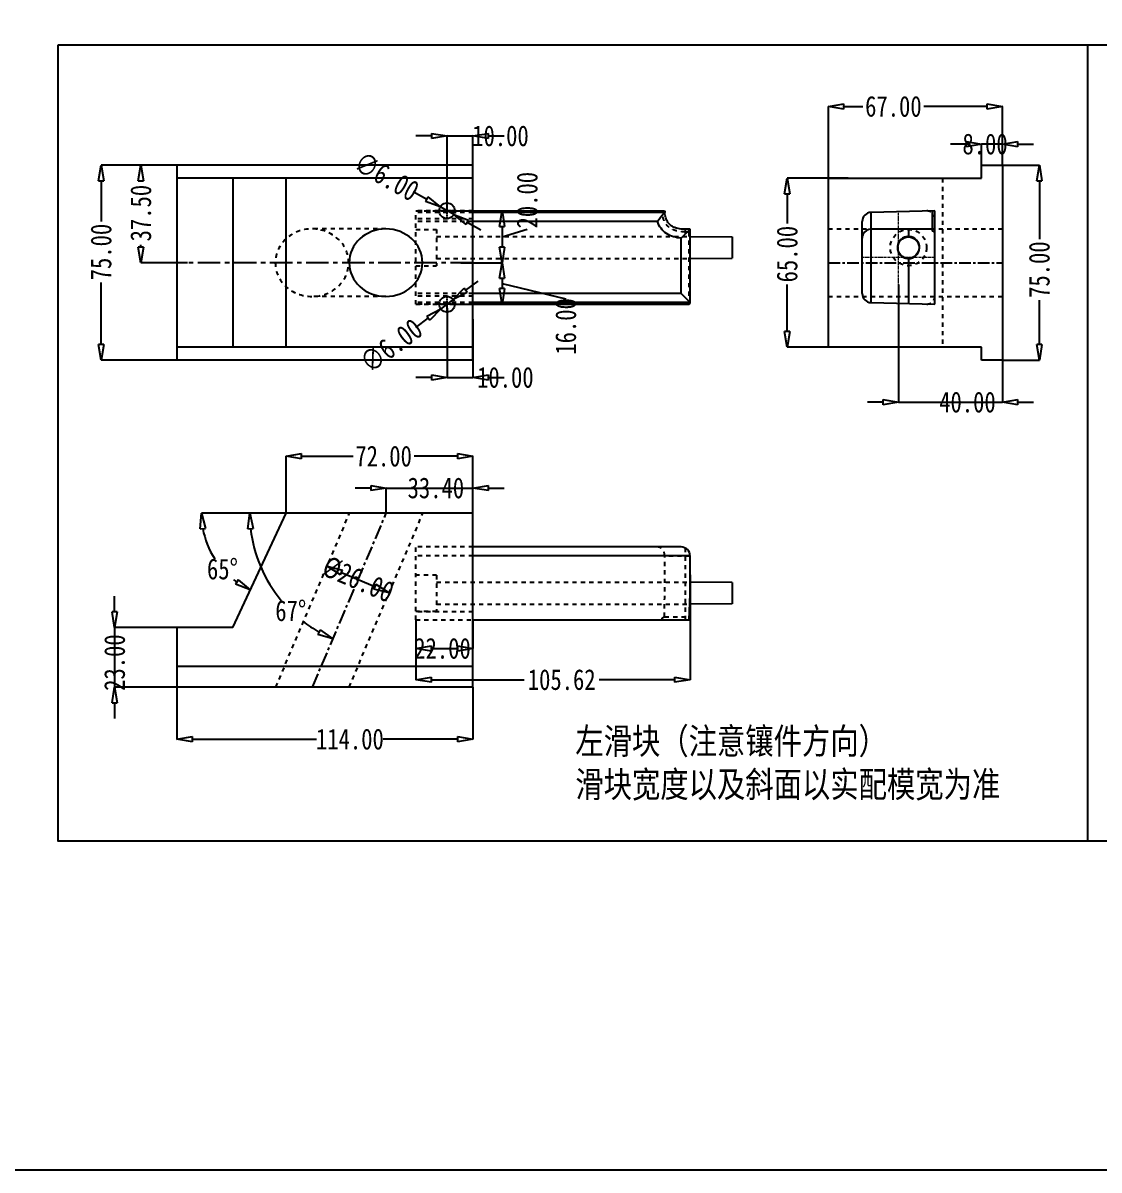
# Model space of a CAD drawing. Header units: millimetres. Extents: x -330 to 1028, y -2979 to 840.
# Drawn here: x 144.1 to 558.5, y -2979.4 to -2537.7 of the extents above; entities that cross this region are included whole.
import ezdxf

# ---------------------------------------------------------------- set-up
doc = ezdxf.new("R2010")
doc.units = ezdxf.units.MM
doc.header["$LTSCALE"] = 16.335
doc.header["$PDMODE"] = 3
doc.header["$PDSIZE"] = 0.3125
doc.linetypes.add('CENTER', pattern=[0.6, 0.375, -0.075, 0.075, -0.075])
doc.linetypes.add('HIDDEN', pattern=[0.2, 0.1, -0.1])
doc.layers.get('0').update_dxf_attribs({"linetype": 'CONTINUOUS'})
doc.layers.get('Defpoints').update_dxf_attribs({"linetype": 'CONTINUOUS'})
doc.layers.add('center', color=1, linetype='CENTER', lineweight=9)
doc.layers.add('DEFAULT_2', color=8, linetype='HIDDEN')
doc.styles.get("Standard").update_dxf_attribs({"font": 'txt', "width": 0.8})
doc.dimstyles.get("Standard").update_dxf_attribs({"dimtxt": 0.15625, "dimasz": 0.1875, "dimexe": 0.125, "dimexo": 0.0625, "dimtad": 0, "dimtih": 1, "dimtoh": 1, "dimdsep": 46, "dimtxsty": 'Standard', "dimcen": 0.09, "dimadec": 0, "dimazin": 0, "dimtp": 0.01, "dimtm": 0.01, "dimtfac": 1, "dimtofl": 0, "dimtmove": 0, "dimatfit": 3, "dimfxl": 0, "dimtolj": 1, "dimarcsym": 0})
doc.dimstyles.new('STANDARD$0', dxfattribs={"dimscale": 2, "dimtxt": 3, "dimasz": 3, "dimexe": 1.25, "dimexo": 0.625, "dimgap": 0.5, "dimtad": 0, "dimdsep": 46, "dimlunit": 6, "dimtxsty": 'Standard', "dimblk": 'CLOSEDBLANK', "dimcen": 0, "dimclrt": 2, "dimazin": 2, "dimtfac": 2, "dimtmove": 1, "dimatfit": 3, "dimfxl": 0, "dimtolj": 1, "dimtzin": 0, "dimarcsym": 0})

# ---------------------------------------------------------------- blocks, each defined once
blk = doc.blocks.new('_ClosedBlank')
at = {"color": 0, "linetype": 'ByBlock', "lineweight": -2}
for p, q in [((-1, 0.167), (0, 0)), ((-1, 0.167), (-1, -0.167)), ((0, 0), (-1, -0.167))]:
    blk.add_line(p, q, dxfattribs=at)
blk = doc.blocks.new('*D233')
at = {"color": 4, "lineweight": -2}
for p, q in [((507.3, -2584.31), (501.3, -2584.31)), ((513.3, -2592.48), (513.3, -2584.31)), ((521.3, -2584.31), (513.3, -2584.31)), ((521.3, -2592.48), (521.3, -2584.31)), ((527.3, -2584.31), (533.3, -2584.31))]:
    blk.add_line(p, q, dxfattribs=at)
at = {"layer": 'Defpoints', "color": 0}
for p in [(513.3, -2584.31), (513.3, -2592.48), (521.3, -2592.48)]:
    blk.add_point(p, dxfattribs=at)
at = {"color": 4, "lineweight": -2, "xscale": 6, "yscale": 6, "zscale": 6}
blk.add_blockref('_ClosedBlank', (513.3, -2584.31), dxfattribs=at)
at = {"color": 4, "lineweight": -2, "xscale": 6, "yscale": 6, "zscale": 6, "rotation": 180}
blk.add_blockref('_ClosedBlank', (521.3, -2584.31), dxfattribs=at)
at = {"color": 6, "insert": (514.63, -2584.31), "char_height": 8, "attachment_point": 5}
blk.add_mtext('\\A1;8.00', dxfattribs=at)
blk = doc.blocks.new('*D234')
at = {"color": 4, "lineweight": -2}
for p, q in [((454.3, -2597.48), (454.3, -2569.82)), ((460.3, -2569.82), (467.6, -2569.82)), ((515.3, -2569.82), (491.07, -2569.82)), ((521.3, -2592.31), (521.3, -2569.82))]:
    blk.add_line(p, q, dxfattribs=at)
at = {"layer": 'Defpoints', "color": 0}
for p in [(454.3, -2569.82), (521.3, -2592.31), (454.3, -2597.48)]:
    blk.add_point(p, dxfattribs=at)
at = {"color": 4, "lineweight": -2, "xscale": 6, "yscale": 6, "zscale": 6, "rotation": 180}
blk.add_blockref('_ClosedBlank', (454.3, -2569.82), dxfattribs=at)
at = {"color": 4, "lineweight": -2, "xscale": 6, "yscale": 6, "zscale": 6}
blk.add_blockref('_ClosedBlank', (521.3, -2569.82), dxfattribs=at)
at = {"color": 6, "insert": (479.33, -2569.82), "char_height": 8, "attachment_point": 5}
blk.add_mtext('\\A1;67.00', dxfattribs=at)
blk = doc.blocks.new('*D235')
at = {"color": 4, "lineweight": -2}
for p, q in [((481.3, -2638.36), (481.3, -2683.7)), ((521.3, -2649.45), (521.3, -2683.7)), ((475.3, -2683.7), (469.3, -2683.7)), ((481.3, -2683.7), (521.3, -2683.7)), ((527.3, -2683.7), (533.3, -2683.7))]:
    blk.add_line(p, q, dxfattribs=at)
at = {"layer": 'Defpoints', "color": 0}
for p in [(481.3, -2638.36), (521.3, -2649.45), (521.3, -2683.7)]:
    blk.add_point(p, dxfattribs=at)
at = {"color": 4, "lineweight": -2, "xscale": 6, "yscale": 6, "zscale": 6}
blk.add_blockref('_ClosedBlank', (481.3, -2683.7), dxfattribs=at)
at = {"color": 4, "lineweight": -2, "xscale": 6, "yscale": 6, "zscale": 6, "rotation": 180}
blk.add_blockref('_ClosedBlank', (521.3, -2683.7), dxfattribs=at)
at = {"color": 6, "insert": (507.85, -2683.7), "char_height": 8, "attachment_point": 5}
blk.add_mtext('\\A1;40.00', dxfattribs=at)
blk = doc.blocks.new('*D236')
at = {"color": 4, "lineweight": -2}
for p, q in [((521.3, -2592.48), (535.54, -2592.48)), ((535.54, -2598.48), (535.54, -2620.92)), ((535.54, -2661.48), (535.54, -2644.39)), ((521.3, -2667.48), (535.54, -2667.48))]:
    blk.add_line(p, q, dxfattribs=at)
at = {"layer": 'Defpoints', "color": 0}
for p in [(521.3, -2592.48), (521.3, -2667.48), (535.54, -2667.48)]:
    blk.add_point(p, dxfattribs=at)
at = {"color": 4, "lineweight": -2, "xscale": 6, "yscale": 6, "zscale": 6}
for p, rotation in [((535.54, -2592.48), 90), ((535.54, -2667.48), 270)]:
    blk.add_blockref('_ClosedBlank', p, dxfattribs=dict(at, rotation=rotation))
at = {"color": 6, "insert": (535.54, -2632.65), "char_height": 8, "attachment_point": 5, "rotation": 90}
blk.add_mtext('\\A1;75.00', dxfattribs=at)
blk = doc.blocks.new('*D237')
at = {"color": 4, "lineweight": -2}
for p, q in [((461.92, -2597.48), (438.43, -2597.48)), ((438.43, -2603.48), (438.43, -2614.95)), ((438.43, -2656.48), (438.43, -2638.42)), ((461.92, -2662.48), (438.43, -2662.48))]:
    blk.add_line(p, q, dxfattribs=at)
at = {"layer": 'Defpoints', "color": 0}
for p in [(461.92, -2597.48), (438.43, -2662.48), (461.92, -2662.48)]:
    blk.add_point(p, dxfattribs=at)
at = {"color": 4, "lineweight": -2, "xscale": 6, "yscale": 6, "zscale": 6}
for p, rotation in [((438.43, -2597.48), 90), ((438.43, -2662.48), 270)]:
    blk.add_blockref('_ClosedBlank', p, dxfattribs=dict(at, rotation=rotation))
at = {"color": 6, "insert": (438.43, -2626.69), "char_height": 8, "attachment_point": 5, "rotation": 90}
blk.add_mtext('\\A1;65.00', dxfattribs=at)
blk = doc.blocks.new('*D238')
at = {"color": 4, "lineweight": -2}
for p, q in [((245.43, -2726.46), (245.43, -2704.52)), ((251.43, -2704.52), (271.29, -2704.52)), ((311.43, -2704.52), (294.75, -2704.52)), ((317.43, -2726.46), (317.43, -2704.52))]:
    blk.add_line(p, q, dxfattribs=at)
at = {"layer": 'Defpoints', "color": 0}
for p in [(245.43, -2704.52), (245.43, -2726.46), (317.43, -2726.46)]:
    blk.add_point(p, dxfattribs=at)
at = {"color": 4, "lineweight": -2, "xscale": 6, "yscale": 6, "zscale": 6, "rotation": 180}
blk.add_blockref('_ClosedBlank', (245.43, -2704.52), dxfattribs=at)
at = {"color": 4, "lineweight": -2, "xscale": 6, "yscale": 6, "zscale": 6}
blk.add_blockref('_ClosedBlank', (317.43, -2704.52), dxfattribs=at)
at = {"color": 6, "insert": (283.02, -2704.52), "char_height": 8, "attachment_point": 5}
blk.add_mtext('\\A1;72.00', dxfattribs=at)
blk = doc.blocks.new('*D239')
at = {"color": 4, "lineweight": -2}
for p, q in [((203.43, -2793.46), (203.43, -2813.48)), ((317.43, -2793.46), (317.43, -2813.48)), ((209.43, -2813.48), (257.23, -2813.48)), ((311.43, -2813.48), (282.83, -2813.48))]:
    blk.add_line(p, q, dxfattribs=at)
at = {"layer": 'Defpoints', "color": 0}
for p in [(203.43, -2793.46), (317.43, -2793.46), (317.43, -2813.48)]:
    blk.add_point(p, dxfattribs=at)
at = {"color": 4, "lineweight": -2, "xscale": 6, "yscale": 6, "zscale": 6, "rotation": 180}
blk.add_blockref('_ClosedBlank', (203.43, -2813.48), dxfattribs=at)
at = {"color": 4, "lineweight": -2, "xscale": 6, "yscale": 6, "zscale": 6}
blk.add_blockref('_ClosedBlank', (317.43, -2813.48), dxfattribs=at)
at = {"color": 6, "insert": (270.03, -2813.48), "char_height": 8, "attachment_point": 5}
blk.add_mtext('\\A1;114.00', dxfattribs=at)
blk = doc.blocks.new('*D240')
at = {"color": 4, "lineweight": -2}
for p, q in [((179.44, -2764.46), (179.44, -2758.46)), ((203.43, -2770.46), (179.44, -2770.46)), ((179.44, -2770.46), (179.44, -2793.46)), ((203.43, -2793.46), (179.44, -2793.46)), ((179.44, -2799.46), (179.44, -2805.46))]:
    blk.add_line(p, q, dxfattribs=at)
at = {"layer": 'Defpoints', "color": 0}
for p in [(203.43, -2770.46), (179.44, -2793.46), (203.43, -2793.46)]:
    blk.add_point(p, dxfattribs=at)
at = {"color": 4, "lineweight": -2, "xscale": 6, "yscale": 6, "zscale": 6}
for p, rotation in [((179.44, -2770.46), 270), ((179.44, -2793.46), 90)]:
    blk.add_blockref('_ClosedBlank', p, dxfattribs=dict(at, rotation=rotation))
at = {"color": 6, "insert": (179.44, -2783.98), "char_height": 8, "attachment_point": 5, "rotation": 90}
blk.add_mtext('\\A1;23.00', dxfattribs=at)
blk = doc.blocks.new('*D241')
at = {"color": 4, "lineweight": -2}
blk.add_line((245.43, -2726.46), (212.84, -2726.46), dxfattribs=at)
for start, end in [(190.5639, 212.544), (231.5758, 234.4361)]:
    blk.add_arc((245.43, -2726.46), 32.59, start, end, dxfattribs=at)
at = {"layer": 'Defpoints', "color": 0}
for p in [(245.43, -2726.46), (245.43, -2726.46), (317.43, -2726.46), (215.14, -2738.49), (224.91, -2770.46)]:
    blk.add_point(p, dxfattribs=at)
at = {"color": 4, "lineweight": -2, "xscale": 6, "yscale": 6, "zscale": 6}
for p, rotation in [((212.84, -2726.46), 95.28194823950439), ((231.65, -2755.99), 329.7180517605169)]:
    blk.add_blockref('_ClosedBlank', p, dxfattribs=dict(at, rotation=rotation))
at = {"color": 6, "insert": (220.96, -2747.99), "char_height": 8, "attachment_point": 5}
blk.add_mtext('\\A1;65°', dxfattribs=at)
blk = doc.blocks.new('*D242')
at = {"color": 4, "lineweight": -2}
blk.add_line((245.43, -2726.46), (231.44, -2726.46), dxfattribs=at)
for start, end in [(186.5413, 219.7167), (232.2913, 240.4587)]:
    blk.add_arc((284.03, -2726.46), 52.58, start, end, dxfattribs=at)
at = {"layer": 'Defpoints', "color": 0}
for p in [(245.43, -2726.46), (284.03, -2726.46), (317.43, -2726.46), (235.39, -2746.44), (255.59, -2793.46)]:
    blk.add_point(p, dxfattribs=at)
at = {"color": 4, "lineweight": -2, "xscale": 6, "yscale": 6, "zscale": 6}
for p, rotation in [((231.44, -2726.46), 93.2706305631611), ((263.48, -2774.86), 333.7293694368337)]:
    blk.add_blockref('_ClosedBlank', p, dxfattribs=dict(at, rotation=rotation))
at = {"color": 6, "insert": (247.27, -2764.06), "char_height": 8, "attachment_point": 5}
blk.add_mtext('\\A1;67°', dxfattribs=at)
blk = doc.blocks.new('*D243')
at = {"color": 4, "lineweight": -2}
blk.add_line((266.75, -2749.24), (279.64, -2754.71), dxfattribs=at)
at = {"layer": 'Defpoints', "color": 0}
for p in [(261.23, -2746.9), (285.16, -2757.06), (285.16, -2757.06)]:
    blk.add_point(p, dxfattribs=at)
at = {"color": 4, "lineweight": -2, "xscale": 6, "yscale": 6, "zscale": 6}
for p, rotation in [((261.23, -2746.9), 157.0000000000318), ((285.16, -2757.06), 337.0000000000318)]:
    blk.add_blockref('_ClosedBlank', p, dxfattribs=dict(at, rotation=rotation))
at = {"color": 6, "insert": (273.19, -2751.98), "char_height": 8, "attachment_point": 5, "rotation": 337}
blk.add_mtext('\\A1;%%c26.00', dxfattribs=at)
blk = doc.blocks.new('*D232')
at = {"color": 4, "lineweight": -2}
for p, q in [((278.03, -2716.75), (272.03, -2716.75)), ((284.03, -2726.46), (284.03, -2716.75)), ((284.03, -2716.75), (317.43, -2716.75)), ((317.43, -2726.46), (317.43, -2716.75)), ((323.43, -2716.75), (329.43, -2716.75))]:
    blk.add_line(p, q, dxfattribs=at)
at = {"layer": 'Defpoints', "color": 0}
for p in [(317.43, -2716.75), (284.03, -2726.46), (317.43, -2726.46)]:
    blk.add_point(p, dxfattribs=at)
at = {"color": 4, "lineweight": -2, "xscale": 6, "yscale": 6, "zscale": 6}
blk.add_blockref('_ClosedBlank', (284.03, -2716.75), dxfattribs=at)
at = {"color": 4, "lineweight": -2, "xscale": 6, "yscale": 6, "zscale": 6, "rotation": 180}
blk.add_blockref('_ClosedBlank', (317.43, -2716.75), dxfattribs=at)
at = {"color": 6, "insert": (303.14, -2716.75), "char_height": 8, "attachment_point": 5}
blk.add_mtext('\\A1;33.40', dxfattribs=at)
blk = doc.blocks.new('*D244')
at = {"color": 4, "lineweight": -2}
for p, q in [((294.38, -2602.58), (299.6, -2605.54)), ((310.03, -2611.46), (304.82, -2608.5)), ((315.25, -2614.43), (320.47, -2617.39))]:
    blk.add_line(p, q, dxfattribs=at)
at = {"layer": 'Defpoints', "color": 0}
for p in [(304.82, -2608.5), (310.03, -2611.46)]:
    blk.add_point(p, dxfattribs=at)
at = {"color": 4, "lineweight": -2, "xscale": 6, "yscale": 6, "zscale": 6}
for p, rotation in [((304.82, -2608.5), 330.4114876260443), ((310.03, -2611.46), 150.4114876260443)]:
    blk.add_blockref('_ClosedBlank', p, dxfattribs=dict(at, rotation=rotation))
at = {"color": 6, "insert": (284.18, -2596.78), "char_height": 8, "attachment_point": 5, "rotation": 330.4115}
blk.add_mtext('\\A1;∅6.00', dxfattribs=at)
blk = doc.blocks.new('*D245')
at = {"color": 4, "lineweight": -2}
for p, q in [((314.65, -2640.62), (319.47, -2637.04)), ((309.83, -2644.19), (305.02, -2647.77)), ((295.38, -2654.92), (300.2, -2651.35))]:
    blk.add_line(p, q, dxfattribs=at)
at = {"layer": 'Defpoints', "color": 0}
for p in [(309.83, -2644.19), (305.02, -2647.77)]:
    blk.add_point(p, dxfattribs=at)
at = {"color": 4, "lineweight": -2, "xscale": 6, "yscale": 6, "zscale": 6}
for p, rotation in [((309.83, -2644.19), 216.596489499636), ((305.02, -2647.77), 36.59648949963604)]:
    blk.add_blockref('_ClosedBlank', p, dxfattribs=dict(at, rotation=rotation))
at = {"color": 6, "insert": (285.96, -2661.92), "char_height": 8, "attachment_point": 5, "rotation": 36.5965}
blk.add_mtext('\\A1;∅6.00', dxfattribs=at)
blk = doc.blocks.new('*D246')
at = {"color": 4, "lineweight": -2}
for p, q in [((307.43, -2647.54), (307.43, -2674.17)), ((317.43, -2651.72), (317.43, -2674.17)), ((301.43, -2674.17), (295.43, -2674.17)), ((307.43, -2674.17), (317.43, -2674.17)), ((323.43, -2674.17), (329.43, -2674.17))]:
    blk.add_line(p, q, dxfattribs=at)
at = {"layer": 'Defpoints', "color": 0}
for p in [(307.43, -2647.54), (317.43, -2651.72), (317.43, -2674.17)]:
    blk.add_point(p, dxfattribs=at)
at = {"color": 4, "lineweight": -2, "xscale": 6, "yscale": 6, "zscale": 6}
blk.add_blockref('_ClosedBlank', (307.43, -2674.17), dxfattribs=at)
at = {"color": 4, "lineweight": -2, "xscale": 6, "yscale": 6, "zscale": 6, "rotation": 180}
blk.add_blockref('_ClosedBlank', (317.43, -2674.17), dxfattribs=at)
at = {"color": 6, "insert": (329.9, -2674.17), "char_height": 8, "attachment_point": 5}
blk.add_mtext('\\A1;10.00', dxfattribs=at)
blk = doc.blocks.new('*D247')
at = {"color": 4, "lineweight": -2}
for p, q in [((301.43, -2581.17), (295.43, -2581.17)), ((307.43, -2609.09), (307.43, -2581.17)), ((307.43, -2581.17), (317.43, -2581.17)), ((317.43, -2603.4), (317.43, -2581.17)), ((323.43, -2581.17), (329.43, -2581.17))]:
    blk.add_line(p, q, dxfattribs=at)
at = {"layer": 'Defpoints', "color": 0}
for p in [(317.43, -2581.17), (317.43, -2603.4), (307.43, -2609.09)]:
    blk.add_point(p, dxfattribs=at)
at = {"color": 4, "lineweight": -2, "xscale": 6, "yscale": 6, "zscale": 6}
blk.add_blockref('_ClosedBlank', (307.43, -2581.17), dxfattribs=at)
at = {"color": 4, "lineweight": -2, "xscale": 6, "yscale": 6, "zscale": 6, "rotation": 180}
blk.add_blockref('_ClosedBlank', (317.43, -2581.17), dxfattribs=at)
at = {"color": 6, "insert": (328.02, -2581.17), "char_height": 8, "attachment_point": 5}
blk.add_mtext('\\A1;10.00', dxfattribs=at)
blk = doc.blocks.new('*D248')
at = {"color": 4, "lineweight": -2}
for p, q in [((308.6, -2609.98), (328.62, -2609.98)), ((328.62, -2615.98), (328.62, -2623.98)), ((328.62, -2619.98), (338.33, -2617.11)), ((312.76, -2629.98), (328.62, -2629.98))]:
    blk.add_line(p, q, dxfattribs=at)
at = {"layer": 'Defpoints', "color": 0}
for p in [(308.6, -2609.98), (312.76, -2629.98), (328.62, -2629.98)]:
    blk.add_point(p, dxfattribs=at)
at = {"color": 4, "lineweight": -2, "xscale": 6, "yscale": 6, "zscale": 6}
for p, rotation in [((328.62, -2609.98), 90), ((328.62, -2629.98), 270)]:
    blk.add_blockref('_ClosedBlank', p, dxfattribs=dict(at, rotation=rotation))
at = {"color": 6, "insert": (338.33, -2605.91), "char_height": 8, "attachment_point": 5, "rotation": 90}
blk.add_mtext('\\A1;20.00', dxfattribs=at)
blk = doc.blocks.new('*D249')
at = {"color": 4, "lineweight": -2}
for p, q in [((312.76, -2629.98), (328.62, -2629.98)), ((328.62, -2635.98), (328.62, -2639.98)), ((328.62, -2637.98), (353.19, -2643.84)), ((309.3, -2645.98), (328.62, -2645.98))]:
    blk.add_line(p, q, dxfattribs=at)
at = {"layer": 'Defpoints', "color": 0}
for p in [(312.76, -2629.98), (309.3, -2645.98), (328.62, -2645.98)]:
    blk.add_point(p, dxfattribs=at)
at = {"color": 4, "lineweight": -2, "xscale": 6, "yscale": 6, "zscale": 6}
for p, rotation in [((328.62, -2629.98), 90), ((328.62, -2645.98), 270)]:
    blk.add_blockref('_ClosedBlank', p, dxfattribs=dict(at, rotation=rotation))
at = {"color": 6, "insert": (353.19, -2654.51), "char_height": 8, "attachment_point": 5, "rotation": 90}
blk.add_mtext('\\A1;16.00', dxfattribs=at)
blk = doc.blocks.new('*D250')
at = {"color": 4, "lineweight": -2}
for p, q in [((207.51, -2592.48), (189.53, -2592.48)), ((189.53, -2598.48), (189.53, -2598.63)), ((189.53, -2623.98), (189.53, -2623.16)), ((207.51, -2629.98), (189.53, -2629.98))]:
    blk.add_line(p, q, dxfattribs=at)
at = {"layer": 'Defpoints', "color": 0}
for p in [(207.51, -2592.48), (189.53, -2629.98), (207.51, -2629.98)]:
    blk.add_point(p, dxfattribs=at)
at = {"color": 4, "lineweight": -2, "xscale": 6, "yscale": 6, "zscale": 6}
for p, rotation in [((189.53, -2592.48), 90), ((189.53, -2629.98), 270)]:
    blk.add_blockref('_ClosedBlank', p, dxfattribs=dict(at, rotation=rotation))
at = {"color": 6, "insert": (189.53, -2610.89), "char_height": 8, "attachment_point": 5, "rotation": 90}
blk.add_mtext('\\A1;37.50', dxfattribs=at)
blk = doc.blocks.new('*D251')
at = {"color": 4, "lineweight": -2}
for p, q in [((207.51, -2592.48), (174.22, -2592.48)), ((174.22, -2598.48), (174.22, -2614.15)), ((174.22, -2661.48), (174.22, -2637.61)), ((203.43, -2667.48), (174.22, -2667.48))]:
    blk.add_line(p, q, dxfattribs=at)
at = {"layer": 'Defpoints', "color": 0}
for p in [(207.51, -2592.48), (174.22, -2667.48), (203.43, -2667.48)]:
    blk.add_point(p, dxfattribs=at)
at = {"color": 4, "lineweight": -2, "xscale": 6, "yscale": 6, "zscale": 6}
for p, rotation in [((174.22, -2592.48), 90), ((174.22, -2667.48), 270)]:
    blk.add_blockref('_ClosedBlank', p, dxfattribs=dict(at, rotation=rotation))
at = {"color": 6, "insert": (174.22, -2625.88), "char_height": 8, "attachment_point": 5, "rotation": 90}
blk.add_mtext('\\A1;75.00', dxfattribs=at)
blk = doc.blocks.new('*D265')
at = {"color": 4, "lineweight": -2}
for p, q in [((295.43, -2767.46), (295.43, -2778.53)), ((317.43, -2767.46), (317.43, -2778.53)), ((301.43, -2778.53), (311.43, -2778.53))]:
    blk.add_line(p, q, dxfattribs=at)
at = {"layer": 'Defpoints', "color": 0}
for p in [(295.43, -2767.46), (317.43, -2767.46), (317.43, -2778.53)]:
    blk.add_point(p, dxfattribs=at)
at = {"color": 4, "lineweight": -2, "xscale": 6, "yscale": 6, "zscale": 6, "rotation": 180}
blk.add_blockref('_ClosedBlank', (295.43, -2778.53), dxfattribs=at)
at = {"color": 4, "lineweight": -2, "xscale": 6, "yscale": 6, "zscale": 6}
blk.add_blockref('_ClosedBlank', (317.43, -2778.53), dxfattribs=at)
at = {"color": 6, "insert": (305.7, -2778.53), "char_height": 8, "attachment_point": 5}
blk.add_mtext('\\A1;22.00', dxfattribs=at)
blk = doc.blocks.new('*D266')
at = {"color": 4, "lineweight": -2}
for p, q in [((401.04, -2750.21), (401.04, -2790.57)), ((295.43, -2767.46), (295.43, -2790.57)), ((301.43, -2790.57), (337.2, -2790.57)), ((395.04, -2790.57), (366, -2790.57))]:
    blk.add_line(p, q, dxfattribs=at)
at = {"layer": 'Defpoints', "color": 0}
for p in [(401.04, -2750.21), (295.43, -2767.46), (401.04, -2790.57)]:
    blk.add_point(p, dxfattribs=at)
at = {"color": 4, "lineweight": -2, "xscale": 6, "yscale": 6, "zscale": 6, "rotation": 180}
blk.add_blockref('_ClosedBlank', (295.43, -2790.57), dxfattribs=at)
at = {"color": 4, "lineweight": -2, "xscale": 6, "yscale": 6, "zscale": 6}
blk.add_blockref('_ClosedBlank', (401.04, -2790.57), dxfattribs=at)
at = {"color": 6, "insert": (351.6, -2790.57), "char_height": 8, "attachment_point": 5}
blk.add_mtext('\\A1;105.62', dxfattribs=at)

msp = doc.modelspace()

# ---------------------------------------------------------------- linework, layer by layer
msp.add_line((554.031, -2546.026), (554.031, -2852.754))
at = {"color": 7, "linetype": 'Continuous'}
for p, q in [((317.425, -2592.482), (203.425, -2592.482)), ((203.425, -2592.482), (203.425, -2667.482)), ((317.425, -2667.482), (317.425, -2592.482)), ((513.302, -2597.482), (513.302, -2592.482)), ((513.302, -2592.482), (521.302, -2592.482)), ((521.302, -2592.482), (521.302, -2667.482)), ((317.425, -2597.482), (203.425, -2597.482)), ((224.908, -2597.482), (224.908, -2662.482)), ((245.425, -2662.482), (245.425, -2597.482)), ((454.302, -2597.482), (513.302, -2597.482)), ((454.302, -2662.482), (454.302, -2597.482)), ((317.425, -2609.982), (390.23, -2609.982)), ((391.287, -2610.626), (317.425, -2610.626)), ((495.302, -2609.982), (470.71, -2610.626)), ((470.802, -2645.341), (470.802, -2610.624)), ((494.227, -2610.01), (494.227, -2617.106)), ((495.302, -2645.982), (495.302, -2609.982)), ((388.482, -2614.125), (317.425, -2614.125)), ((467.302, -2641.839), (467.302, -2614.125)), ((401.045, -2617.106), (399.181, -2617.106)), ((399.181, -2617.106), (399.181, -2618.969)), ((401.045, -2617.106), (399.181, -2618.969)), ((401.045, -2645.72), (401.045, -2617.106)), ((494.227, -2617.106), (470.802, -2617.106)), ((485.302, -2619.908), (485.302, -2617.106)), ((397.545, -2641.839), (397.545, -2620.539)), ((401.044, -2619.923), (417.238, -2620.064)), ((417.238, -2620.064), (417.238, -2628.245)), ((401.044, -2628.386), (417.238, -2628.245)), ((485.302, -2645.72), (485.302, -2628.401)), ((397.545, -2641.839), (317.425, -2641.839)), ((401.043, -2645.338), (317.425, -2645.338)), ((317.425, -2645.982), (400.695, -2645.982)), ((401.043, -2645.338), (397.545, -2641.839)), ((400.695, -2645.982), (401.045, -2645.72)), ((470.71, -2645.338), (495.302, -2645.982)), ((317.425, -2662.482), (203.425, -2662.482)), ((513.302, -2662.482), (454.302, -2662.482)), ((513.302, -2667.482), (513.302, -2662.482)), ((317.425, -2667.482), (203.425, -2667.482)), ((521.302, -2667.482), (513.302, -2667.482)), ((224.908, -2770.458), (245.425, -2726.458)), ((317.425, -2726.458), (245.425, -2726.458)), ((317.425, -2793.458), (317.425, -2726.458)), ((397.545, -2739.458), (317.425, -2739.458)), ((401.043, -2742.866), (317.425, -2742.866)), ((401.045, -2757.458), (401.045, -2742.958)), ((417.238, -2753.193), (401.044, -2753.052)), ((417.238, -2753.193), (417.238, -2761.374)), ((400.695, -2767.458), (401.045, -2757.458)), ((417.238, -2761.374), (400.902, -2761.517)), ((317.425, -2767.458), (400.695, -2767.458)), ((224.908, -2770.458), (203.425, -2770.458)), ((203.425, -2770.458), (203.425, -2793.458)), ((317.425, -2785.458), (203.425, -2785.458)), ((317.425, -2793.458), (203.425, -2793.458))]:
    msp.add_line(p, q, dxfattribs=at)
at = {"color": 1, "linetype": 'CENTER', "ltscale": 0.186593}
for p, q in [((310.725, -2609.982), (304.125, -2609.982)), ((307.425, -2613.282), (307.425, -2606.682)), ((310.725, -2645.982), (304.125, -2645.982)), ((307.425, -2649.282), (307.425, -2642.682))]:
    msp.add_line(p, q, dxfattribs=at)
at = {"color": 1, "linetype": 'CENTER', "ltscale": 1.418108}
msp.add_line((317.425, -2629.982), (203.425, -2629.982), dxfattribs=at)
at = {"color": 1, "linetype": 'CENTER', "ltscale": 0.733933}
msp.add_line((454.302, -2629.982), (521.302, -2629.982), dxfattribs=at)
for points in [[(-330.231, 839.654), (1028.412, 839.654), (1028.412, -2979.398), (-330.231, -2979.398)], [(157.707, -2546.026), (738.187, -2546.026), (738.187, -2852.754), (157.707, -2852.754)]]:
    msp.add_lwpolyline(points, close=True)
for centre in [(307.425, -2609.982), (307.425, -2645.982)]:
    msp.add_circle(centre, 3)
at = {"color": 7, "linetype": 'Continuous'}
msp.add_circle((485.128, -2624.155), 4.09, dxfattribs=at)
for centre, radius, start, end in [((407.419, -2608.887), 16.224, 183.97033, 186.14517), ((470.802, -2614.125), 3.5, 91.5, 180), ((360.861, -2580.66), 54.185, 312.61004, 315.00843), ((470.802, -2620.606), 3.5, 90, 152.11925), ((495.232, -2617.101), 1.005, 180.24658, 273.98653), ((485.129, -2624.155), 4.25, 88.82668, 87.66871), ((485.128, -2624.155), 4.232, 87.65129, 272.34871), ((470.802, -2641.839), 3.5, 180, 268.5), ((397.545, -2742.958), 3.5, 0, 90)]:
    msp.add_arc(centre, radius, start, end, dxfattribs=at)
at = {"color": 7, "linetype": 'Continuous', "extrusion": (0, 0, -1)}
msp.add_ellipse((283.865, -2629.982), major_axis=(-14.123, 0), ratio=0.9205049, dxfattribs=at)
msp.add_ellipse((397.545, -2645.341), major_axis=(-3.5, 0), ratio=0.0261859, start_param=3.1154127, end_param=3.1415927, dxfattribs=at)
at = {"color": 7, "linetype": 'Continuous'}
for points, knots in [([(391.287, -2610.626), (391.181, -2610.745), (390.189, -2611.863), (389.256, -2613.036), (388.482, -2614.125)], [0, 0, 0, 0, 0.1064905, 1, 1, 1, 1]), ([(390.23, -2609.982), (390.212, -2609.989), (390.402, -2609.999), (390.499, -2610.003), (390.872, -2610.01), (391.1, -2610.01), (391.234, -2610.01)], [0, 0, 0, 0, 0.0567015, 0.268776, 0.6015144, 1, 1, 1, 1]), ([(399.181, -2617.106), (398.819, -2617.106), (398.089, -2617.084), (397.008, -2616.972), (395.916, -2616.755), (394.795, -2616.381), (393.674, -2615.758), (392.668, -2614.79), (391.904, -2613.454), (391.481, -2612.011), (391.333, -2611.032), (391.288, -2610.624)], [0, 0, 0, 0, 0.0884108, 0.1786375, 0.2695351, 0.3699923, 0.4859423, 0.6151615, 0.7539463, 0.8987012, 1, 1, 1, 1]), ([(397.545, -2620.539), (396.565, -2620.456), (394.612, -2620.128), (391.879, -2618.91), (389.701, -2616.838), (388.804, -2615.052), (388.482, -2614.125)], [0, 0, 0, 0, 0.2503757, 0.5004122, 0.7501318, 1, 1, 1, 1]), ([(467.708, -2618.969), (467.642, -2619.095), (467.415, -2619.589), (467.302, -2620.138), (467.302, -2620.539)], [0, 0, 0, 0, 0.2613153, 1, 1, 1, 1])]:
    msp.add_open_spline(points, degree=3, knots=knots, dxfattribs=at)
at = {"layer": 'center', "color": 1, "linetype": 'CENTER', "ltscale": 0.174154}
for p, q in [((481.302, -2645.982), (481.302, -2609.982)), ((495.302, -2627.982), (467.302, -2627.982))]:
    msp.add_line(p, q, dxfattribs=at)
at = {"layer": 'DEFAULT_2', "color": 8, "linetype": 'HIDDEN'}
for p, q in [((498.302, -2597.482), (498.302, -2662.482)), ((295.425, -2609.982), (317.425, -2609.982)), ((295.425, -2645.982), (295.425, -2609.982)), ((317.425, -2610.063), (295.425, -2610.063)), ((317.425, -2610.626), (295.425, -2610.626)), ((317.425, -2613.062), (295.425, -2613.062)), ((317.425, -2614.125), (295.425, -2614.125)), ((283.865, -2616.982), (255.425, -2616.982)), ((295.425, -2617.155), (303.425, -2617.155)), ((303.425, -2617.155), (303.425, -2631.155)), ((399.181, -2618.104), (400.695, -2618.104)), ((400.695, -2645.982), (400.695, -2618.104)), ((454.302, -2616.982), (521.302, -2616.982)), ((303.425, -2619.905), (401.045, -2619.905)), ((295.425, -2631.155), (303.425, -2631.155)), ((303.425, -2628.405), (401.045, -2628.405)), ((283.865, -2642.982), (255.425, -2642.982)), ((317.425, -2641.839), (295.425, -2641.839)), ((317.425, -2642.903), (295.425, -2642.903)), ((317.425, -2645.338), (295.425, -2645.338)), ((317.425, -2645.903), (295.425, -2645.903)), ((295.425, -2645.982), (317.425, -2645.982)), ((454.302, -2642.982), (521.302, -2642.982)), ((241.463, -2793.458), (269.903, -2726.458)), ((269.708, -2793.458), (298.148, -2726.458)), ((317.425, -2739.458), (295.425, -2739.458)), ((295.425, -2767.458), (295.425, -2739.458)), ((317.425, -2742.866), (295.425, -2742.866)), ((401.045, -2742.958), (391.288, -2742.958)), ((399.181, -2739.864), (399.181, -2767.458)), ((303.425, -2750.285), (295.425, -2750.285)), ((303.425, -2750.285), (303.425, -2764.284)), ((303.425, -2753.035), (401.045, -2753.035)), ((401.045, -2757.458), (400.902, -2761.535)), ((400.902, -2761.535), (401.045, -2757.458)), ((303.425, -2764.285), (295.425, -2764.285)), ((317.425, -2764.379), (295.425, -2764.379)), ((303.425, -2761.535), (400.902, -2761.535)), ((295.425, -2767.458), (317.425, -2767.458)), ((391.234, -2766.383), (400.733, -2766.383))]:
    msp.add_line(p, q, dxfattribs=at)
at = {"layer": 'DEFAULT_2', "color": 1, "linetype": 'CENTER', "ltscale": 0.905427}
msp.add_line((255.585, -2793.458), (284.025, -2726.458), dxfattribs=at)
at = {"layer": 'DEFAULT_2', "color": 8, "linetype": 'HIDDEN'}
msp.add_circle((485.129, -2624.155), 7, dxfattribs=at)
for centre, radius, start, end in [((492.302, -2613.062), 3, 0, 91.5), ((492.302, -2642.903), 3, 268.5, 0), ((387.808, -2742.948), 3.48, 359.83681, 1.34542)]:
    msp.add_arc(centre, radius, start, end, dxfattribs=at)
at = {"layer": 'DEFAULT_2', "color": 8, "linetype": 'HIDDEN', "extrusion": (0, 0, -1)}
msp.add_ellipse((255.425, -2629.982), major_axis=(-14.123, 0), ratio=0.9205049, dxfattribs=at)
msp.add_ellipse((400.698, -2617.101), major_axis=(0, 1.005), ratio=0.0349208, start_param=-4.7080854, end_param=-3.0720145, dxfattribs=at)
at = {"layer": 'DEFAULT_2', "color": 8, "linetype": 'HIDDEN'}
for points, knots in [([(399.181, -2618.104), (398.608, -2618.104), (397.461, -2618.053), (395.76, -2617.773), (394.125, -2617.21), (392.663, -2616.269), (391.534, -2614.943), (390.803, -2613.371), (390.391, -2611.696), (390.266, -2610.554), (390.23, -2609.982)], [0, 0, 0, 0, 0.1250911, 0.2501457, 0.3751299, 0.500009, 0.6248799, 0.7498378, 0.8748934, 1, 1, 1, 1]), ([(401.045, -2619.908), (401.036, -2619.918), (401.027, -2619.957), (401.014, -2620.03), (401.001, -2620.143), (400.982, -2620.363), (400.962, -2620.724), (400.941, -2621.246), (400.924, -2621.875), (400.907, -2622.856), (400.902, -2623.626), (400.902, -2624.155)], [0, 0, 0, 0, 0.0090775, 0.0268569, 0.0534162, 0.0885568, 0.1833217, 0.3077923, 0.4574803, 0.6269257, 1, 1, 1, 1]), ([(401.045, -2619.908), (401.036, -2619.918), (401.027, -2619.957), (401.014, -2620.03), (401.001, -2620.143), (400.982, -2620.363), (400.962, -2620.724), (400.941, -2621.246), (400.924, -2621.875), (400.907, -2622.856), (400.899, -2624.155), (400.907, -2625.453), (400.924, -2626.434), (400.941, -2627.063), (400.962, -2627.585), (400.982, -2627.946), (401.001, -2628.166), (401.014, -2628.279), (401.027, -2628.352), (401.036, -2628.391), (401.045, -2628.401)], [0, 0, 0, 0, 0.0045384, 0.0134356, 0.0267168, 0.0442923, 0.0916676, 0.1539008, 0.2287438, 0.3134726, 0.5, 0.6865274, 0.7712562, 0.8460992, 0.9083324, 0.9557077, 0.9732832, 0.9865644, 0.9954616, 1, 1, 1, 1]), ([(400.902, -2624.155), (400.902, -2624.684), (400.907, -2625.453), (400.924, -2626.434), (400.941, -2627.063), (400.962, -2627.585), (400.982, -2627.946), (401.001, -2628.166), (401.014, -2628.279), (401.027, -2628.352), (401.036, -2628.391), (401.045, -2628.401)], [0, 0, 0, 0, 0.3730743, 0.5425197, 0.6922077, 0.8166783, 0.9114432, 0.9465838, 0.9731431, 0.9909225, 1, 1, 1, 1]), ([(391.287, -2742.866), (391.266, -2741.955), (390.67, -2740.345), (389.143, -2739.458), (388.482, -2739.458)], [0, 0, 0, 0, 0.5795815, 1, 1, 1, 1]), ([(390.23, -2767.458), (390.211, -2767.191), (390.408, -2766.618), (390.967, -2766.383), (391.234, -2766.383)], [0, 0, 0, 0, 0.4998764, 1, 1, 1, 1])]:
    msp.add_open_spline(points, degree=3, knots=knots, dxfattribs=at)
msp.add_open_spline([(391.234, -2766.383), (391.248, -2758.575), (391.266, -2750.766), (391.288, -2742.958)], degree=3, dxfattribs=at)

# ---------------------------------------------------------------- texts
at = {"insert": (356.828, -2809.179), "char_height": 10, "width": 334.12791, "attachment_point": 1}
msp.add_mtext('{\\fSimSun|b0|i0|c134|p2;左滑块（注意镶件方向）\\P滑块宽度以及斜面以实配模宽为准}', dxfattribs=at)

# ---------------------------------------------------------------- dimensions: what is measured, and where the dimension line sits
for base, p1, p2, angle, picture, middle in [((454.302, -2569.822), (521.302, -2592.315), (454.302, -2597.482), 180, '*D234', (479.334, -2569.822)), ((317.425, -2581.168), (307.425, -2609.091), (317.425, -2603.399), 180, '*D247', (328.016, -2581.168)), ((513.302, -2584.315), (521.302, -2592.482), (513.302, -2592.482), 180, '*D233', (514.63, -2584.315)), ((174.222, -2667.482), (207.511, -2592.482), (203.425, -2667.482), 90, '*D251', (174.222, -2625.881)), ((189.534, -2629.982), (207.511, -2592.482), (207.511, -2629.982), 90, '*D250', (189.534, -2610.892)), ((328.616, -2629.982), (308.6, -2609.982), (312.761, -2629.982), 90, '*D248', (338.327, -2617.105)), ((535.538, -2667.482), (521.302, -2592.482), (521.302, -2667.482), 90, '*D236', (535.538, -2632.653)), ((438.428, -2662.482), (461.924, -2597.482), (461.924, -2662.482), 90, '*D237', (438.428, -2626.687)), ((328.616, -2645.982), (312.761, -2629.982), (309.305, -2645.982), 90, '*D249', (353.194, -2643.843)), ((521.302, -2683.696), (481.302, -2638.358), (521.302, -2649.453), 180, '*D235', (507.848, -2683.696)), ((317.425, -2674.174), (307.425, -2647.543), (317.425, -2651.715), 180, '*D246', (329.902, -2674.174)), ((245.425, -2704.522), (317.425, -2726.458), (245.425, -2726.458), 180, '*D238', (283.02, -2704.522)), ((317.425, -2716.747), (284.025, -2726.458), (317.425, -2726.458), 180, '*D232', (303.141, -2716.747)), ((179.437, -2793.458), (203.425, -2770.458), (203.425, -2793.458), 90, '*D240', (179.437, -2783.978)), ((317.425, -2813.475), (203.425, -2793.458), (317.425, -2793.458), 180, '*D239', (270.026, -2813.475))]:
    dim = msp.add_linear_dim(base=base, p1=p1, p2=p2, angle=angle, dimstyle='STANDARD$0', override={"dimtxt": 4, "dimexe": 0, "dimexo": 0, "dimgap": 0, "dimzin": 0, "dimclrd": 4, "dimclre": 4, "dimclrt": 6})
    dim.commit()
    dim.dimension.update_dxf_attribs({"geometry": picture, "text_midpoint": middle, "dimtype": 160})
for p1, p2, picture, middle in [((310.034, -2611.463), (304.817, -2608.501), '*D244', (284.178, -2596.782)), ((309.834, -2644.194), (305.017, -2647.771), '*D245', (285.962, -2661.92))]:
    dim = msp.add_diameter_dim_2p(p1=p1, p2=p2, dimstyle='Standard', override={"dimscale": 2, "dimtxt": 4, "dimasz": 3, "dimexe": 0, "dimexo": 0, "dimgap": 0, "dimtih": 0, "dimtoh": 0, "dimzin": 0, "dimlunit": 6, "dimblk": 'ClosedBlank', "dimcen": 0, "dimclrd": 4, "dimclre": 4, "dimclrt": 6, "dimadec": 2, "dimazin": 2, "dimtp": 0, "dimtm": 0, "dimtfac": 2, "dimtofl": 1, "dimtmove": 1, "dimtzin": 0})
    dim.commit()
    dim.dimension.update_dxf_attribs({"geometry": picture, "text_midpoint": middle})
for base, line1, picture, middle in [((215.139, -2738.49), ((224.908, -2770.458), (245.425, -2726.458)), '*D241', (220.963, -2747.989)), ((235.386, -2746.439), ((255.585, -2793.458), (284.025, -2726.458)), '*D242', (247.266, -2764.058))]:
    dim = msp.add_angular_dim_2l(base=base, line1=line1, line2=((317.425, -2726.458), (245.425, -2726.458)), dimstyle='Standard', override={"dimscale": 2, "dimtxt": 4, "dimasz": 3, "dimexe": 0, "dimexo": 0, "dimgap": 0, "dimtih": 0, "dimtoh": 0, "dimzin": 0, "dimlunit": 6, "dimblk": 'ClosedBlank', "dimcen": 0, "dimclrd": 4, "dimclre": 4, "dimclrt": 6, "dimadec": 2, "dimazin": 2, "dimtp": 0, "dimtm": 0, "dimtfac": 2, "dimtofl": 1, "dimtmove": 1, "dimtzin": 0})
    dim.commit()
    dim.dimension.update_dxf_attribs({"geometry": picture, "text_midpoint": middle, "dimtype": 162})
dim = msp.add_linear_dim(base=(285.16, -2757.056), p1=(261.227, -2746.897), p2=(285.16, -2757.056), angle=337, text='%%c<>', dimstyle='STANDARD$0', override={"dimtxt": 4, "dimexe": 0, "dimexo": 0, "dimgap": 0, "dimzin": 0, "dimclrd": 4, "dimclre": 4, "dimclrt": 6})
dim.commit()
dim.dimension.update_dxf_attribs({"geometry": '*D243', "text_midpoint": (273.193, -2751.977), "dimtype": 161})
for base, p2, picture, middle in [((401.045, -2790.567), (401.045, -2750.208), '*D266', (351.603, -2790.567)), ((317.425, -2778.528), (317.425, -2767.458), '*D265', (305.698, -2778.528))]:
    dim = msp.add_linear_dim(base=base, p1=(295.425, -2767.458), p2=p2, dimstyle='STANDARD$0', override={"dimtxt": 4, "dimexe": 0, "dimexo": 0, "dimgap": 0, "dimzin": 0, "dimclrd": 4, "dimclre": 4, "dimclrt": 6})
    dim.commit()
    dim.dimension.update_dxf_attribs({"geometry": picture, "text_midpoint": middle, "dimtype": 160})

doc.saveas('drawing.dxf')
